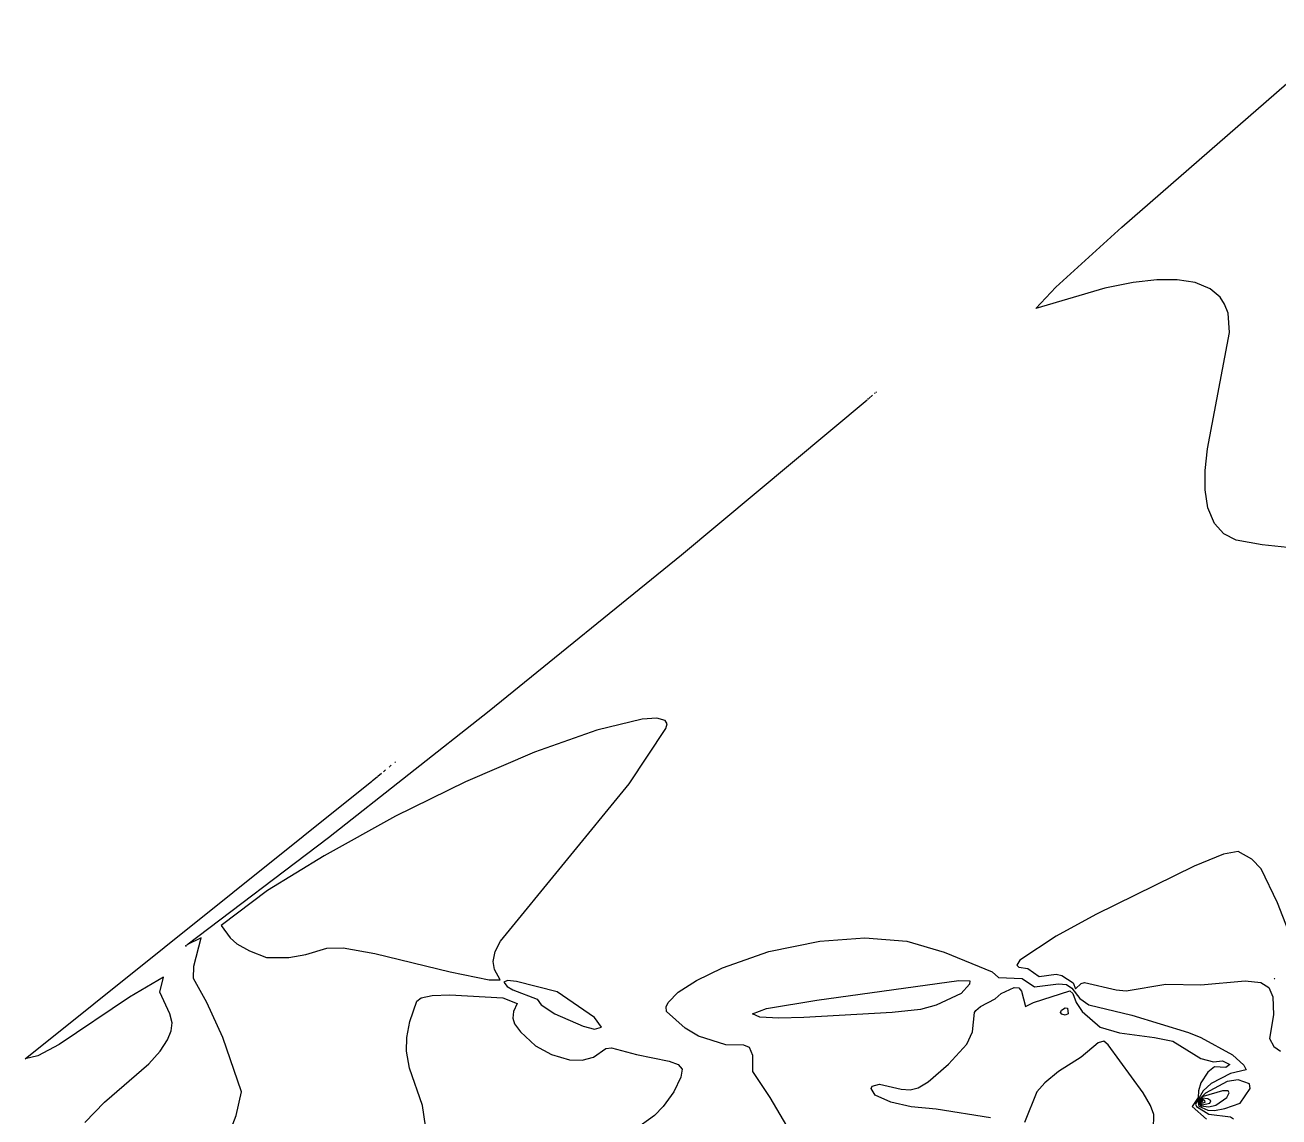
# Model space of a CAD drawing. Header units: inches. Extents: x 2608994 to 2618701, y 1261813 to 1271655.
# Drawn here: x 2609481 to 2610810, y 1269394 to 1270552 of the extents above; entities that cross this region are included whole.
import ezdxf

# ---------------------------------------------------------------- set-up
doc = ezdxf.new("R2010")
doc.units = ezdxf.units.IN
doc.header["$MEASUREMENT"] = 0

msp = doc.modelspace()

# ---------------------------------------------------------------- linework, layer by layer
for points, elevation in [([(2610826, 1269997.5), (2610792.4, 1270000.9), (2610764.8, 1270005.9), (2610751.9, 1270012.7), (2610742, 1270023.8), (2610735, 1270040.3), (2610731.9, 1270059.5), (2610731.9, 1270079.9), (2610734.5, 1270102.7), (2610757.7, 1270226.3), (2610756.3, 1270246.7), (2610752.7, 1270256.3), (2610747.9, 1270263.5), (2610737.2, 1270272.6), (2610721.6, 1270279.1), (2610702.4, 1270282.1), (2610680.8, 1270282.1), (2610655.6, 1270279.2), (2610625.6, 1270273.1), (2610552.6, 1270251.5), (2610573.7, 1270274.3), (2610643.6, 1270337.9), (2610889.7, 1270552.1)], 237), ([(2610375.4, 1270156.3), (2610379.3, 1270159.7)], 236), ([(2610381.4, 1270161.4), (2610382.2, 1270162.1)], 236), ([(2610382.6, 1270162.4), (2610383.5, 1270163.3)], 236), ([(2609695.7, 1269373.1), (2609704.5, 1269395.9), (2609709.9, 1269421.1), (2609690.4, 1269478.7), (2609673.3, 1269515.9), (2609659.2, 1269541.1), (2609659.6, 1269554.3), (2609667.4, 1269584.3), (2609651.9, 1269577.1), (2609802.4, 1269690.6), (2609972.8, 1269825), (2610176.8, 1269990.6), (2610373.5, 1270154.9)], 236), ([(2610374.2, 1270155.3), (2610375.1, 1270156.1)], 236), ([(2609972.8, 1269539.9), (2609984.2, 1269539.9), (2609978.3, 1269550.7), (2609976.9, 1269559.1), (2609979, 1269569.9), (2609984.8, 1269580.9), (2610121, 1269747.5), (2610160, 1269806.3), (2610161.4, 1269811.1), (2610159.4, 1269814.7), (2610150.4, 1269817.1), (2610134.8, 1269816.2), (2610086.8, 1269804.6), (2610020.8, 1269781.2), (2609947.6, 1269749.7), (2609873.2, 1269713.2), (2609797.6, 1269671.3), (2609737.6, 1269634.4), (2609688.4, 1269597.5), (2609698, 1269584.5), (2609705.2, 1269578.1), (2609718.4, 1269570.7), (2609736.4, 1269563.5), (2609760.4, 1269563.4), (2609778.4, 1269566.7), (2609800.5, 1269573.5), (2609818, 1269573.6), (2609851.6, 1269567.7), (2609931.5, 1269548.3), (2609972.8, 1269539.9)], 236), ([(2609860.6, 1269760.5), (2609861.7, 1269761.3)], 235), ([(2609861.8, 1269761.4), (2609862.9, 1269762.5)], 235), ([(2609866.6, 1269765.4), (2609867.5, 1269766.1)], 235), ([(2609867.8, 1269766.3), (2609868.8, 1269767.3)], 235), ([(2609872.6, 1269770.3), (2609873.2, 1269770.9)], 235), ([(2609543.9, 1269388.7), (2609564.8, 1269410.3), (2609611.6, 1269450.6), (2609623.6, 1269464.1), (2609631.6, 1269476.3), (2609635.5, 1269485.9), (2609636.4, 1269494.3), (2609634.1, 1269503.9), (2609623.5, 1269526.7), (2609627.2, 1269542.7), (2609591.2, 1269521.5), (2609516.8, 1269471.1), (2609494, 1269459.2), (2609480.5, 1269455.9), (2609848.3, 1269750.5)], 235), ([(2609848.6, 1269750.7), (2609854.2, 1269755.3)], 235), ([(2609854.6, 1269755.6), (2609858.5, 1269758.9)], 235), ([(2610823.1, 1269584.3), (2610808.7, 1269621.5), (2610791.4, 1269657.5), (2610781.6, 1269667.8), (2610767.2, 1269676), (2610751.6, 1269673.1), (2610720.4, 1269660.5), (2610616, 1269609), (2610574, 1269586), (2610535.6, 1269560.8), (2610532.2, 1269555.5), (2610534.4, 1269553.3), (2610544, 1269551.7), (2610556, 1269543.3), (2610574, 1269545.9), (2610580, 1269544.5), (2610592, 1269536.7), (2610594.4, 1269530.2), (2610600.4, 1269536.1), (2610604, 1269537), (2610637.5, 1269529.1), (2610648.4, 1269528), (2610690.4, 1269535.3), (2610727.6, 1269534.7), (2610774.4, 1269538.8), (2610791.2, 1269537.1), (2610799.6, 1269531.8), (2610803.8, 1269521.9), (2610804.6, 1269502.7), (2610800.4, 1269477.5), (2610804.7, 1269469.1), (2610811.8, 1269464.3)], 236), ([(2609651.2, 1269575.7), (2609650.7, 1269575.9), (2609651.2, 1269576.3), (2609651.6, 1269575.9), (2609651.2, 1269575.7)], 236), ([(2610295.3, 1269373.1), (2610270.8, 1269415.1), (2610252.4, 1269442.5), (2610252.2, 1269459.5), (2610248.8, 1269468.1), (2610242.8, 1269470.7), (2610223.6, 1269470.8), (2610194.8, 1269480), (2610180.4, 1269488.7), (2610160.9, 1269506.3), (2610160.5, 1269511.1), (2610162.4, 1269515.9), (2610173, 1269526.7), (2610192.4, 1269539.3), (2610220, 1269552.7), (2610269.2, 1269569.7), (2610323.2, 1269580.8), (2610371.2, 1269584.4), (2610415.6, 1269580.8), (2610455.2, 1269569.1), (2610506.1, 1269548.3), (2610512.8, 1269542.2), (2610538, 1269541.1), (2610551.2, 1269532.5), (2610576.4, 1269535.7), (2610584.8, 1269535), (2610590.8, 1269531), (2610599.2, 1269520), (2610608.8, 1269513.3), (2610654.4, 1269502.4), (2610714.4, 1269484), (2610727.6, 1269478.6), (2610761.2, 1269460.2), (2610773.2, 1269449.4), (2610775.6, 1269444.5), (2610758.8, 1269440.4), (2610738.4, 1269429.9), (2610730, 1269422.1), (2610721.7, 1269407.9), (2610722.8, 1269405.4), (2610736, 1269397.5), (2610758.8, 1269394.5), (2610762.1, 1269392.3)], 237), ([(2610072.4, 1269490.7), (2610084.4, 1269487.7), (2610091.7, 1269489.5), (2610084.4, 1269500), (2610044.8, 1269527.1), (2610001.6, 1269537.9), (2609992, 1269539), (2609988.2, 1269537.5), (2609991.8, 1269532.7), (2609997.7, 1269529.1), (2610023.6, 1269519.5), (2610028, 1269513.4), (2610042.4, 1269503.9), (2610072.4, 1269490.7)], 236), ([(2610259.6, 1269500.4), (2610252.1, 1269503.9), (2610266.8, 1269509.3), (2610320.2, 1269518.3), (2610470.8, 1269539), (2610482.3, 1269538.7), (2610482, 1269535.1), (2610473.2, 1269525.4), (2610446.8, 1269512.8), (2610430, 1269508.4), (2610400, 1269505.2), (2610306.4, 1269499.9), (2610280, 1269499.2), (2610259.6, 1269500.4)], 238), ([(2610805.6, 1269540.9), (2610805.3, 1269541.1), (2610805.6, 1269541.4), (2610805.8, 1269541.1), (2610805.6, 1269540.9)], 236), ([(2609906.9, 1269373.1), (2609901.9, 1269406.7), (2609888.2, 1269446.3), (2609884.9, 1269464.3), (2609885.2, 1269478.7), (2609888.5, 1269495.5), (2609895.9, 1269517.1), (2609900.7, 1269520.7), (2609912.2, 1269523.1), (2609930.8, 1269523.9), (2609987.2, 1269520.7), (2610002.3, 1269514.7), (2609998.6, 1269506.3), (2609997.9, 1269499.1), (2609999.7, 1269493.1), (2610005.8, 1269484.7), (2610022, 1269469.9), (2610038.8, 1269460.7), (2610058, 1269455), (2610071.2, 1269454.6), (2610083.2, 1269457.8), (2610096.4, 1269467.1), (2610102.4, 1269467.8), (2610128.8, 1269460.7), (2610163.6, 1269453.7), (2610173, 1269449.9), (2610177.2, 1269445.1), (2610176.1, 1269436.7), (2610168.6, 1269421.1), (2610157.4, 1269405.5), (2610148.1, 1269395.9), (2610126.4, 1269380.5)], 237), ([(2610504.4, 1269393.5), (2610446.8, 1269402.6), (2610420.4, 1269405.2), (2610398.8, 1269410.3), (2610382, 1269417.5), (2610377.7, 1269424.7), (2610379, 1269427.1), (2610386.8, 1269429.2), (2610409.6, 1269423.9), (2610419.2, 1269423.3), (2610427.6, 1269425.4), (2610438.4, 1269431.7), (2610460, 1269450.5), (2610479.1, 1269471.5), (2610485.2, 1269484.7), (2610487.4, 1269505.1), (2610488.8, 1269507.4), (2610493.6, 1269511.4), (2610509.2, 1269519.6), (2610515.8, 1269525.5), (2610529.6, 1269531.6), (2610534.4, 1269531.2), (2610537.3, 1269527.9), (2610541.6, 1269511.5), (2610550, 1269515.9), (2610588.4, 1269528.1), (2610591.6, 1269525.5), (2610595.3, 1269515.9), (2610601.6, 1269506.3), (2610620.8, 1269489.7), (2610641.2, 1269483.6), (2610678.4, 1269478.8), (2610697.6, 1269474.7), (2610727.6, 1269456.6), (2610740.8, 1269452.8), (2610750.4, 1269454), (2610758.3, 1269449.9), (2610754, 1269446.8), (2610742, 1269447.6), (2610734.8, 1269441.8), (2610727.6, 1269430.8), (2610724.8, 1269422.3), (2610724.6, 1269415.1), (2610718.3, 1269405.5), (2610733.6, 1269392.1)], 238), ([(2610580, 1269503.3), (2610578.7, 1269505.1), (2610579.8, 1269507.5), (2610583.6, 1269510.2), (2610586, 1269509.9), (2610586.9, 1269503.9), (2610583.6, 1269502.5), (2610580, 1269503.3)], 239), ([(2610677.4, 1269381.5), (2610677.6, 1269397.1), (2610674, 1269406.7), (2610666.3, 1269419.9), (2610629.2, 1269471), (2610624.4, 1269474.8), (2610618.4, 1269473.1), (2610600.4, 1269457.7), (2610576.6, 1269442.7), (2610562, 1269430.8), (2610553.6, 1269421.2), (2610540.4, 1269388.7)], 238), ([(2610752.8, 1269403.3), (2610769, 1269409.1), (2610779.7, 1269424.7), (2610779.1, 1269429.5), (2610767.2, 1269433.9), (2610755.2, 1269432.2), (2610732.4, 1269419.8), (2610724.1, 1269411.5), (2610725.2, 1269406), (2610734.8, 1269401.8), (2610742, 1269401.3), (2610752.8, 1269403.3)], 236), ([(2610743.2, 1269407), (2610755.1, 1269415.1), (2610757.4, 1269419.9), (2610756.4, 1269422.3), (2610750.4, 1269422.2), (2610730, 1269416), (2610725.3, 1269412.7), (2610725.2, 1269409.1), (2610727.6, 1269406.2), (2610736, 1269405.2), (2610743.2, 1269407)], 235), ([(2610736.9, 1269409.1), (2610737.9, 1269411.5), (2610734.8, 1269413.6), (2610728.8, 1269414.5), (2610726.1, 1269412.7), (2610726.5, 1269409.1), (2610728.8, 1269407.4), (2610736.9, 1269409.1)], 234), ([(2610730, 1269409.4), (2610732.2, 1269410.3), (2610731.8, 1269411.5), (2610728.8, 1269413.4), (2610727, 1269412.7), (2610727.6, 1269409.5), (2610730, 1269409.4)], 233), ([(2610727.6, 1269411.2), (2610728.8, 1269410.7), (2610729.5, 1269411.5), (2610728.8, 1269412.2), (2610727.6, 1269411.2)], 232)]:
    msp.add_lwpolyline(points, dxfattribs=dict(elevation=elevation))

doc.saveas('drawing.dxf')
